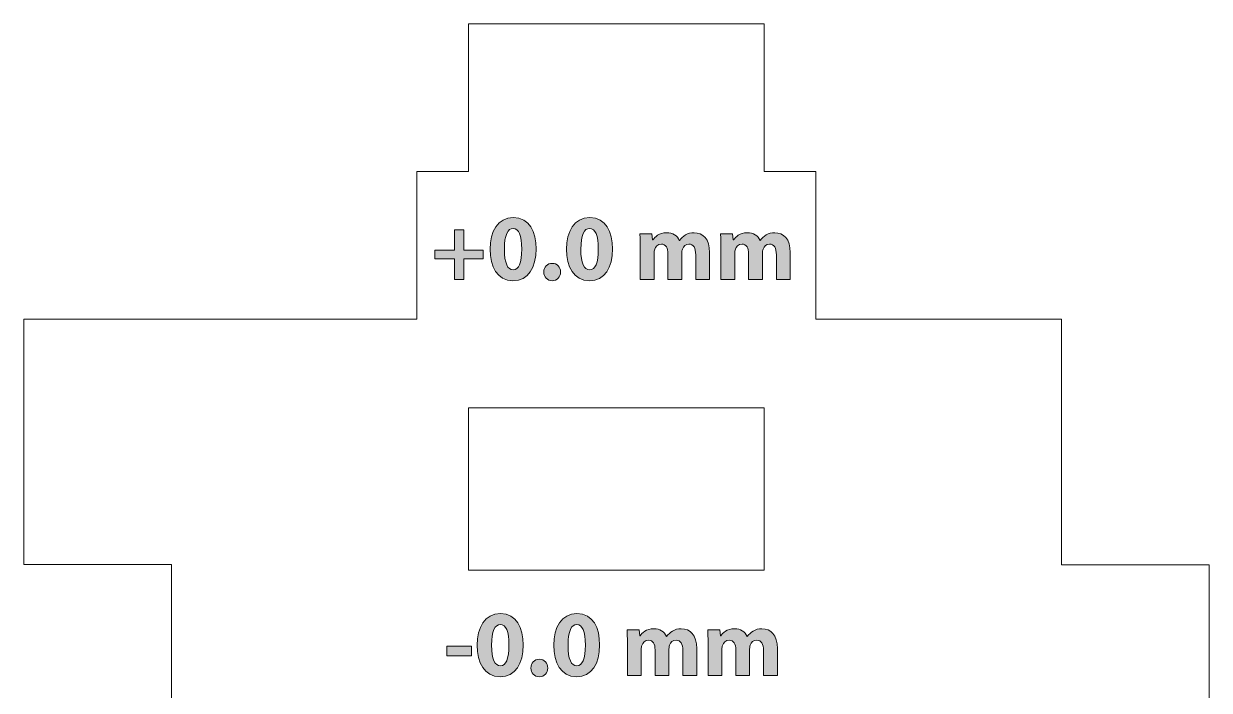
# Model space of a CAD drawing. Header units: inches. Extents: x 0.79 to 6.2, y -4.47 to -0.71.
# Drawn here: x 0.791 to 2.37, y -1.633 to -0.744 of the extents above; entities that cross this region are included whole.
import ezdxf

# ---------------------------------------------------------------- set-up
doc = ezdxf.new("R2010")
doc.units = ezdxf.units.IN
doc.header["$MEASUREMENT"] = 0
doc.layers.add('Layer 1', color=7, linetype='Continuous')

# ---------------------------------------------------------------- blocks, each defined once
blk = doc.blocks.new('block 7')
at = {"layer": 'Layer 1', "color": 7, "lineweight": 5, "true_color": 0xffffff}
for points in [[(1.3834, -1.4728), (1.3834, -1.2562), (1.7771, -1.2562), (1.7771, -1.4728)], [(1.3834, -1.4728), (1.7771, -1.4728)]]:
    blk.add_lwpolyline(points, dxfattribs=at)
blk = doc.blocks.new('block 20')
at = {"layer": 'Layer 1', "true_color": 0xed1f24}
h = blk.add_hatch(color=240, dxfattribs=at)
h.dxf.hatch_style = 2
edge = h.paths.add_edge_path()
edge.add_spline(control_points=[(1.4732, -1.0445), (1.4732, -1.0696), (1.4631, -1.0869), (1.4423, -1.0869), (1.4213, -1.0869), (1.412, -1.068), (1.4119, -1.045), (1.4119, -1.0215), (1.4219, -1.0029), (1.4429, -1.0029), (1.4647, -1.0029), (1.4732, -1.0222), (1.4732, -1.0445)], knot_values=[0, 0, 0, 0, 1, 1, 1, 2, 2, 2, 3, 3, 3, 4, 4, 4, 4], degree=3, periodic=1)
edge = h.paths.add_edge_path()
edge.add_spline(control_points=[(1.431, -1.045), (1.4309, -1.0636), (1.4354, -1.0725), (1.4428, -1.0725), (1.4502, -1.0725), (1.4542, -1.0633), (1.4542, -1.0447), (1.4542, -1.0267), (1.4503, -1.0172), (1.4427, -1.0172), (1.4357, -1.0172), (1.4309, -1.0261), (1.431, -1.045)], knot_values=[0, 0, 0, 0, 1, 1, 1, 2, 2, 2, 3, 3, 3, 4, 4, 4, 4], degree=3, periodic=1)
h = blk.add_hatch(color=240, dxfattribs=at)
h.dxf.hatch_style = 2
edge = h.paths.add_edge_path()
edge.add_spline(control_points=[(1.5751, -1.0445), (1.5751, -1.0696), (1.5649, -1.0869), (1.5442, -1.0869), (1.5232, -1.0869), (1.5139, -1.068), (1.5138, -1.045), (1.5138, -1.0215), (1.5238, -1.0029), (1.5448, -1.0029), (1.5666, -1.0029), (1.5751, -1.0222), (1.5751, -1.0445)], knot_values=[0, 0, 0, 0, 1, 1, 1, 2, 2, 2, 3, 3, 3, 4, 4, 4, 4], degree=3, periodic=1)
edge = h.paths.add_edge_path()
edge.add_spline(control_points=[(1.5329, -1.045), (1.5328, -1.0636), (1.5373, -1.0725), (1.5447, -1.0725), (1.552, -1.0725), (1.5561, -1.0633), (1.5561, -1.0447), (1.5561, -1.0267), (1.5522, -1.0172), (1.5445, -1.0172), (1.5375, -1.0172), (1.5328, -1.0261), (1.5329, -1.045)], knot_values=[0, 0, 0, 0, 1, 1, 1, 2, 2, 2, 3, 3, 3, 4, 4, 4, 4], degree=3, periodic=1)
h = blk.add_hatch(color=240, dxfattribs=at)
h.dxf.hatch_style = 2
h.paths.add_polyline_path([(1.3768, -1.019), (1.3768, -1.0463), (1.4029, -1.0463), (1.4029, -1.058), (1.3768, -1.058), (1.3768, -1.0855), (1.3645, -1.0855), (1.3645, -1.058), (1.3384, -1.058), (1.3384, -1.0463), (1.3645, -1.0463), (1.3645, -1.019)])
h = blk.add_hatch(color=240, dxfattribs=at)
h.dxf.hatch_style = 2
edge = h.paths.add_edge_path()
edge.add_spline(control_points=[(1.612, -1.0439), (1.612, -1.0362), (1.6118, -1.0297), (1.6115, -1.0244), (1.6115, -1.0244), (1.6275, -1.0244), (1.6275, -1.0244), (1.6275, -1.0244), (1.6284, -1.0326), (1.6284, -1.0326), (1.6284, -1.0326), (1.6288, -1.0326), (1.6288, -1.0326), (1.6314, -1.0287), (1.6368, -1.023), (1.6473, -1.023), (1.6552, -1.023), (1.6614, -1.027), (1.6641, -1.0334), (1.6641, -1.0334), (1.6643, -1.0334), (1.6643, -1.0334), (1.6666, -1.0302), (1.6693, -1.0277), (1.6722, -1.026), (1.6756, -1.024), (1.6793, -1.023), (1.6838, -1.023), (1.6956, -1.023), (1.7044, -1.0312), (1.7044, -1.0495), (1.7044, -1.0495), (1.7044, -1.0855), (1.7044, -1.0855), (1.7044, -1.0855), (1.6859, -1.0855), (1.6859, -1.0855), (1.6859, -1.0855), (1.6859, -1.0523), (1.6859, -1.0523), (1.6859, -1.0434), (1.6831, -1.0382), (1.6769, -1.0382), (1.6726, -1.0382), (1.6694, -1.0412), (1.6682, -1.0449), (1.6677, -1.0463), (1.6674, -1.0483), (1.6674, -1.0498), (1.6674, -1.0498), (1.6674, -1.0855), (1.6674, -1.0855), (1.6674, -1.0855), (1.6489, -1.0855), (1.6489, -1.0855), (1.6489, -1.0855), (1.6489, -1.0512), (1.6489, -1.0512), (1.6489, -1.0435), (1.6462, -1.0382), (1.6402, -1.0382), (1.6353, -1.0382), (1.6324, -1.042), (1.6313, -1.0451), (1.6307, -1.0466), (1.6305, -1.0484), (1.6305, -1.0499), (1.6305, -1.0499), (1.6305, -1.0855), (1.6305, -1.0855), (1.6305, -1.0855), (1.612, -1.0855), (1.612, -1.0855), (1.612, -1.0855), (1.612, -1.0439), (1.612, -1.0439)], knot_values=[0, 0, 0, 0, 1, 1, 1, 2, 2, 2, 3, 3, 3, 4, 4, 4, 5, 5, 5, 6, 6, 6, 7, 7, 7, 8, 8, 8, 9, 9, 9, 10, 10, 10, 11, 11, 11, 12, 12, 12, 13, 13, 13, 14, 14, 14, 15, 15, 15, 16, 16, 16, 17, 17, 17, 18, 18, 18, 19, 19, 19, 20, 20, 20, 21, 21, 21, 22, 22, 22, 23, 23, 23, 24, 24, 24, 25, 25, 25, 25], degree=3, periodic=1)
h = blk.add_hatch(color=240, dxfattribs=at)
h.dxf.hatch_style = 2
edge = h.paths.add_edge_path()
edge.add_spline(control_points=[(1.7195, -1.0439), (1.7195, -1.0362), (1.7193, -1.0297), (1.719, -1.0244), (1.719, -1.0244), (1.735, -1.0244), (1.735, -1.0244), (1.735, -1.0244), (1.7359, -1.0326), (1.7359, -1.0326), (1.7359, -1.0326), (1.7363, -1.0326), (1.7363, -1.0326), (1.7389, -1.0287), (1.7443, -1.023), (1.7548, -1.023), (1.7627, -1.023), (1.7689, -1.027), (1.7716, -1.0334), (1.7716, -1.0334), (1.7718, -1.0334), (1.7718, -1.0334), (1.774, -1.0302), (1.7768, -1.0277), (1.7797, -1.026), (1.7831, -1.024), (1.7868, -1.023), (1.7913, -1.023), (1.8031, -1.023), (1.8119, -1.0312), (1.8119, -1.0495), (1.8119, -1.0495), (1.8119, -1.0855), (1.8119, -1.0855), (1.8119, -1.0855), (1.7934, -1.0855), (1.7934, -1.0855), (1.7934, -1.0855), (1.7934, -1.0523), (1.7934, -1.0523), (1.7934, -1.0434), (1.7906, -1.0382), (1.7844, -1.0382), (1.78, -1.0382), (1.7769, -1.0412), (1.7757, -1.0449), (1.7752, -1.0463), (1.7749, -1.0483), (1.7749, -1.0498), (1.7749, -1.0498), (1.7749, -1.0855), (1.7749, -1.0855), (1.7749, -1.0855), (1.7564, -1.0855), (1.7564, -1.0855), (1.7564, -1.0855), (1.7564, -1.0512), (1.7564, -1.0512), (1.7564, -1.0435), (1.7537, -1.0382), (1.7477, -1.0382), (1.7428, -1.0382), (1.7399, -1.042), (1.7388, -1.0451), (1.7382, -1.0466), (1.738, -1.0484), (1.738, -1.0499), (1.738, -1.0499), (1.738, -1.0855), (1.738, -1.0855), (1.738, -1.0855), (1.7195, -1.0855), (1.7195, -1.0855), (1.7195, -1.0855), (1.7195, -1.0439), (1.7195, -1.0439)], knot_values=[0, 0, 0, 0, 1, 1, 1, 2, 2, 2, 3, 3, 3, 4, 4, 4, 5, 5, 5, 6, 6, 6, 7, 7, 7, 8, 8, 8, 9, 9, 9, 10, 10, 10, 11, 11, 11, 12, 12, 12, 13, 13, 13, 14, 14, 14, 15, 15, 15, 16, 16, 16, 17, 17, 17, 18, 18, 18, 19, 19, 19, 20, 20, 20, 21, 21, 21, 22, 22, 22, 23, 23, 23, 24, 24, 24, 25, 25, 25, 25], degree=3, periodic=1)
h = blk.add_hatch(color=240, dxfattribs=at)
h.dxf.hatch_style = 2
edge = h.paths.add_edge_path()
edge.add_spline(control_points=[(1.4835, -1.0754), (1.4835, -1.0686), (1.4882, -1.0638), (1.4948, -1.0638), (1.5014, -1.0638), (1.5059, -1.0685), (1.5059, -1.0754), (1.5059, -1.082), (1.5014, -1.0869), (1.4947, -1.0869), (1.4882, -1.0869), (1.4835, -1.082), (1.4835, -1.0754)], knot_values=[0, 0, 0, 0, 1, 1, 1, 2, 2, 2, 3, 3, 3, 4, 4, 4, 4], degree=3, periodic=1)
at = {"layer": 'Layer 1', "lineweight": 0}
blk.add_lwpolyline([(1.3768, -1.019), (1.3768, -1.0463), (1.4029, -1.0463), (1.4029, -1.058), (1.3768, -1.058), (1.3768, -1.0855), (1.3645, -1.0855), (1.3645, -1.058), (1.3384, -1.058), (1.3384, -1.0463), (1.3645, -1.0463), (1.3645, -1.019), (1.3768, -1.019)], dxfattribs=at)
for points, knots in [([(1.4732, -1.0445), (1.4732, -1.0696), (1.4631, -1.0869), (1.4423, -1.0869), (1.4213, -1.0869), (1.412, -1.068), (1.4119, -1.045), (1.4119, -1.0215), (1.4219, -1.0029), (1.4429, -1.0029), (1.4647, -1.0029), (1.4732, -1.0222), (1.4732, -1.0445)], [0, 0, 0, 0, 1, 1, 1, 2, 2, 2, 3, 3, 3, 4, 4, 4, 4]), ([(1.5751, -1.0445), (1.5751, -1.0696), (1.5649, -1.0869), (1.5442, -1.0869), (1.5232, -1.0869), (1.5139, -1.068), (1.5138, -1.045), (1.5138, -1.0215), (1.5238, -1.0029), (1.5448, -1.0029), (1.5666, -1.0029), (1.5751, -1.0222), (1.5751, -1.0445)], [0, 0, 0, 0, 1, 1, 1, 2, 2, 2, 3, 3, 3, 4, 4, 4, 4]), ([(1.431, -1.045), (1.4309, -1.0636), (1.4354, -1.0725), (1.4428, -1.0725), (1.4502, -1.0725), (1.4542, -1.0633), (1.4542, -1.0447), (1.4542, -1.0267), (1.4503, -1.0172), (1.4427, -1.0172), (1.4357, -1.0172), (1.4309, -1.0261), (1.431, -1.045)], [0, 0, 0, 0, 1, 1, 1, 2, 2, 2, 3, 3, 3, 4, 4, 4, 4]), ([(1.5329, -1.045), (1.5328, -1.0636), (1.5373, -1.0725), (1.5447, -1.0725), (1.552, -1.0725), (1.5561, -1.0633), (1.5561, -1.0447), (1.5561, -1.0267), (1.5522, -1.0172), (1.5445, -1.0172), (1.5375, -1.0172), (1.5328, -1.0261), (1.5329, -1.045)], [0, 0, 0, 0, 1, 1, 1, 2, 2, 2, 3, 3, 3, 4, 4, 4, 4]), ([(1.612, -1.0439), (1.612, -1.0362), (1.6118, -1.0297), (1.6115, -1.0244), (1.6115, -1.0244), (1.6275, -1.0244), (1.6275, -1.0244), (1.6275, -1.0244), (1.6284, -1.0326), (1.6284, -1.0326), (1.6284, -1.0326), (1.6288, -1.0326), (1.6288, -1.0326), (1.6314, -1.0287), (1.6368, -1.023), (1.6473, -1.023), (1.6552, -1.023), (1.6614, -1.027), (1.6641, -1.0334), (1.6641, -1.0334), (1.6643, -1.0334), (1.6643, -1.0334), (1.6666, -1.0302), (1.6693, -1.0277), (1.6722, -1.026), (1.6756, -1.024), (1.6793, -1.023), (1.6838, -1.023), (1.6956, -1.023), (1.7044, -1.0312), (1.7044, -1.0495), (1.7044, -1.0495), (1.7044, -1.0855), (1.7044, -1.0855), (1.7044, -1.0855), (1.6859, -1.0855), (1.6859, -1.0855), (1.6859, -1.0855), (1.6859, -1.0523), (1.6859, -1.0523), (1.6859, -1.0434), (1.6831, -1.0382), (1.6769, -1.0382), (1.6726, -1.0382), (1.6694, -1.0412), (1.6682, -1.0449), (1.6677, -1.0463), (1.6674, -1.0483), (1.6674, -1.0498), (1.6674, -1.0498), (1.6674, -1.0855), (1.6674, -1.0855), (1.6674, -1.0855), (1.6489, -1.0855), (1.6489, -1.0855), (1.6489, -1.0855), (1.6489, -1.0512), (1.6489, -1.0512), (1.6489, -1.0435), (1.6462, -1.0382), (1.6402, -1.0382), (1.6353, -1.0382), (1.6324, -1.042), (1.6313, -1.0451), (1.6307, -1.0466), (1.6305, -1.0484), (1.6305, -1.0499), (1.6305, -1.0499), (1.6305, -1.0855), (1.6305, -1.0855), (1.6305, -1.0855), (1.612, -1.0855), (1.612, -1.0855), (1.612, -1.0855), (1.612, -1.0439), (1.612, -1.0439)], [0, 0, 0, 0, 1, 1, 1, 2, 2, 2, 3, 3, 3, 4, 4, 4, 5, 5, 5, 6, 6, 6, 7, 7, 7, 8, 8, 8, 9, 9, 9, 10, 10, 10, 11, 11, 11, 12, 12, 12, 13, 13, 13, 14, 14, 14, 15, 15, 15, 16, 16, 16, 17, 17, 17, 18, 18, 18, 19, 19, 19, 20, 20, 20, 21, 21, 21, 22, 22, 22, 23, 23, 23, 24, 24, 24, 25, 25, 25, 25]), ([(1.7195, -1.0439), (1.7195, -1.0362), (1.7193, -1.0297), (1.719, -1.0244), (1.719, -1.0244), (1.735, -1.0244), (1.735, -1.0244), (1.735, -1.0244), (1.7359, -1.0326), (1.7359, -1.0326), (1.7359, -1.0326), (1.7363, -1.0326), (1.7363, -1.0326), (1.7389, -1.0287), (1.7443, -1.023), (1.7548, -1.023), (1.7627, -1.023), (1.7689, -1.027), (1.7716, -1.0334), (1.7716, -1.0334), (1.7718, -1.0334), (1.7718, -1.0334), (1.774, -1.0302), (1.7768, -1.0277), (1.7797, -1.026), (1.7831, -1.024), (1.7868, -1.023), (1.7913, -1.023), (1.8031, -1.023), (1.8119, -1.0312), (1.8119, -1.0495), (1.8119, -1.0495), (1.8119, -1.0855), (1.8119, -1.0855), (1.8119, -1.0855), (1.7934, -1.0855), (1.7934, -1.0855), (1.7934, -1.0855), (1.7934, -1.0523), (1.7934, -1.0523), (1.7934, -1.0434), (1.7906, -1.0382), (1.7844, -1.0382), (1.78, -1.0382), (1.7769, -1.0412), (1.7757, -1.0449), (1.7752, -1.0463), (1.7749, -1.0483), (1.7749, -1.0498), (1.7749, -1.0498), (1.7749, -1.0855), (1.7749, -1.0855), (1.7749, -1.0855), (1.7564, -1.0855), (1.7564, -1.0855), (1.7564, -1.0855), (1.7564, -1.0512), (1.7564, -1.0512), (1.7564, -1.0435), (1.7537, -1.0382), (1.7477, -1.0382), (1.7428, -1.0382), (1.7399, -1.042), (1.7388, -1.0451), (1.7382, -1.0466), (1.738, -1.0484), (1.738, -1.0499), (1.738, -1.0499), (1.738, -1.0855), (1.738, -1.0855), (1.738, -1.0855), (1.7195, -1.0855), (1.7195, -1.0855), (1.7195, -1.0855), (1.7195, -1.0439), (1.7195, -1.0439)], [0, 0, 0, 0, 1, 1, 1, 2, 2, 2, 3, 3, 3, 4, 4, 4, 5, 5, 5, 6, 6, 6, 7, 7, 7, 8, 8, 8, 9, 9, 9, 10, 10, 10, 11, 11, 11, 12, 12, 12, 13, 13, 13, 14, 14, 14, 15, 15, 15, 16, 16, 16, 17, 17, 17, 18, 18, 18, 19, 19, 19, 20, 20, 20, 21, 21, 21, 22, 22, 22, 23, 23, 23, 24, 24, 24, 25, 25, 25, 25]), ([(1.4835, -1.0754), (1.4835, -1.0686), (1.4882, -1.0638), (1.4948, -1.0638), (1.5014, -1.0638), (1.5059, -1.0685), (1.5059, -1.0754), (1.5059, -1.082), (1.5014, -1.0869), (1.4947, -1.0869), (1.4882, -1.0869), (1.4835, -1.082), (1.4835, -1.0754)], [0, 0, 0, 0, 1, 1, 1, 2, 2, 2, 3, 3, 3, 4, 4, 4, 4])]:
    blk.add_open_spline(points, degree=3, knots=knots, dxfattribs=at)
blk = doc.blocks.new('block 21')
at = {"layer": 'Layer 1', "true_color": 0xed1f24}
h = blk.add_hatch(color=240, dxfattribs=at)
h.dxf.hatch_style = 2
edge = h.paths.add_edge_path()
edge.add_spline(control_points=[(1.456, -1.5723), (1.456, -1.5974), (1.4459, -1.6147), (1.4252, -1.6147), (1.4042, -1.6147), (1.3949, -1.5958), (1.3948, -1.5728), (1.3948, -1.5493), (1.4048, -1.5306), (1.4258, -1.5306), (1.4476, -1.5306), (1.456, -1.55), (1.456, -1.5723)], knot_values=[0, 0, 0, 0, 1, 1, 1, 2, 2, 2, 3, 3, 3, 4, 4, 4, 4], degree=3, periodic=1)
edge = h.paths.add_edge_path()
edge.add_spline(control_points=[(1.4139, -1.5728), (1.4138, -1.5914), (1.4183, -1.6003), (1.4257, -1.6003), (1.433, -1.6003), (1.437, -1.591), (1.437, -1.5725), (1.437, -1.5545), (1.4332, -1.545), (1.4255, -1.545), (1.4185, -1.545), (1.4138, -1.5539), (1.4139, -1.5728)], knot_values=[0, 0, 0, 0, 1, 1, 1, 2, 2, 2, 3, 3, 3, 4, 4, 4, 4], degree=3, periodic=1)
h = blk.add_hatch(color=240, dxfattribs=at)
h.dxf.hatch_style = 2
edge = h.paths.add_edge_path()
edge.add_spline(control_points=[(1.5579, -1.5723), (1.5579, -1.5974), (1.5478, -1.6147), (1.527, -1.6147), (1.506, -1.6147), (1.4968, -1.5958), (1.4967, -1.5728), (1.4967, -1.5493), (1.5067, -1.5306), (1.5277, -1.5306), (1.5494, -1.5306), (1.5579, -1.55), (1.5579, -1.5723)], knot_values=[0, 0, 0, 0, 1, 1, 1, 2, 2, 2, 3, 3, 3, 4, 4, 4, 4], degree=3, periodic=1)
edge = h.paths.add_edge_path()
edge.add_spline(control_points=[(1.5158, -1.5728), (1.5157, -1.5914), (1.5202, -1.6003), (1.5275, -1.6003), (1.5349, -1.6003), (1.5389, -1.591), (1.5389, -1.5725), (1.5389, -1.5545), (1.535, -1.545), (1.5274, -1.545), (1.5204, -1.545), (1.5157, -1.5539), (1.5158, -1.5728)], knot_values=[0, 0, 0, 0, 1, 1, 1, 2, 2, 2, 3, 3, 3, 4, 4, 4, 4], degree=3, periodic=1)
h = blk.add_hatch(color=240, dxfattribs=at)
h.dxf.hatch_style = 2
edge = h.paths.add_edge_path()
edge.add_spline(control_points=[(1.5949, -1.5716), (1.5949, -1.564), (1.5947, -1.5575), (1.5944, -1.5521), (1.5944, -1.5521), (1.6104, -1.5521), (1.6104, -1.5521), (1.6104, -1.5521), (1.6113, -1.5604), (1.6113, -1.5604), (1.6113, -1.5604), (1.6117, -1.5604), (1.6117, -1.5604), (1.6143, -1.5565), (1.6197, -1.5508), (1.6302, -1.5508), (1.638, -1.5508), (1.6443, -1.5548), (1.6469, -1.5612), (1.6469, -1.5612), (1.6472, -1.5612), (1.6472, -1.5612), (1.6494, -1.558), (1.6522, -1.5555), (1.655, -1.5538), (1.6584, -1.5518), (1.6622, -1.5508), (1.6667, -1.5508), (1.6784, -1.5508), (1.6873, -1.559), (1.6873, -1.5773), (1.6873, -1.5773), (1.6873, -1.6133), (1.6873, -1.6133), (1.6873, -1.6133), (1.6688, -1.6133), (1.6688, -1.6133), (1.6688, -1.6133), (1.6688, -1.58), (1.6688, -1.58), (1.6688, -1.5712), (1.6659, -1.566), (1.6598, -1.566), (1.6554, -1.566), (1.6523, -1.569), (1.651, -1.5727), (1.6505, -1.574), (1.6503, -1.576), (1.6503, -1.5775), (1.6503, -1.5775), (1.6503, -1.6133), (1.6503, -1.6133), (1.6503, -1.6133), (1.6318, -1.6133), (1.6318, -1.6133), (1.6318, -1.6133), (1.6318, -1.579), (1.6318, -1.579), (1.6318, -1.5713), (1.629, -1.566), (1.623, -1.566), (1.6182, -1.566), (1.6153, -1.5698), (1.6142, -1.5729), (1.6135, -1.5744), (1.6134, -1.5762), (1.6134, -1.5777), (1.6134, -1.5777), (1.6134, -1.6133), (1.6134, -1.6133), (1.6134, -1.6133), (1.5949, -1.6133), (1.5949, -1.6133), (1.5949, -1.6133), (1.5949, -1.5716), (1.5949, -1.5716)], knot_values=[0, 0, 0, 0, 1, 1, 1, 2, 2, 2, 3, 3, 3, 4, 4, 4, 5, 5, 5, 6, 6, 6, 7, 7, 7, 8, 8, 8, 9, 9, 9, 10, 10, 10, 11, 11, 11, 12, 12, 12, 13, 13, 13, 14, 14, 14, 15, 15, 15, 16, 16, 16, 17, 17, 17, 18, 18, 18, 19, 19, 19, 20, 20, 20, 21, 21, 21, 22, 22, 22, 23, 23, 23, 24, 24, 24, 25, 25, 25, 25], degree=3, periodic=1)
h = blk.add_hatch(color=240, dxfattribs=at)
h.dxf.hatch_style = 2
edge = h.paths.add_edge_path()
edge.add_spline(control_points=[(1.7024, -1.5716), (1.7024, -1.564), (1.7022, -1.5575), (1.7019, -1.5521), (1.7019, -1.5521), (1.7179, -1.5521), (1.7179, -1.5521), (1.7179, -1.5521), (1.7188, -1.5604), (1.7188, -1.5604), (1.7188, -1.5604), (1.7192, -1.5604), (1.7192, -1.5604), (1.7218, -1.5565), (1.7272, -1.5508), (1.7377, -1.5508), (1.7455, -1.5508), (1.7518, -1.5548), (1.7544, -1.5612), (1.7544, -1.5612), (1.7547, -1.5612), (1.7547, -1.5612), (1.7569, -1.558), (1.7597, -1.5555), (1.7625, -1.5538), (1.7659, -1.5518), (1.7697, -1.5508), (1.7742, -1.5508), (1.7859, -1.5508), (1.7948, -1.559), (1.7948, -1.5773), (1.7948, -1.5773), (1.7948, -1.6133), (1.7948, -1.6133), (1.7948, -1.6133), (1.7763, -1.6133), (1.7763, -1.6133), (1.7763, -1.6133), (1.7763, -1.58), (1.7763, -1.58), (1.7763, -1.5712), (1.7734, -1.566), (1.7673, -1.566), (1.7629, -1.566), (1.7598, -1.569), (1.7585, -1.5727), (1.758, -1.574), (1.7578, -1.576), (1.7578, -1.5775), (1.7578, -1.5775), (1.7578, -1.6133), (1.7578, -1.6133), (1.7578, -1.6133), (1.7393, -1.6133), (1.7393, -1.6133), (1.7393, -1.6133), (1.7393, -1.579), (1.7393, -1.579), (1.7393, -1.5713), (1.7365, -1.566), (1.7305, -1.566), (1.7257, -1.566), (1.7228, -1.5698), (1.7217, -1.5729), (1.721, -1.5744), (1.7209, -1.5762), (1.7209, -1.5777), (1.7209, -1.5777), (1.7209, -1.6133), (1.7209, -1.6133), (1.7209, -1.6133), (1.7024, -1.6133), (1.7024, -1.6133), (1.7024, -1.6133), (1.7024, -1.5716), (1.7024, -1.5716)], knot_values=[0, 0, 0, 0, 1, 1, 1, 2, 2, 2, 3, 3, 3, 4, 4, 4, 5, 5, 5, 6, 6, 6, 7, 7, 7, 8, 8, 8, 9, 9, 9, 10, 10, 10, 11, 11, 11, 12, 12, 12, 13, 13, 13, 14, 14, 14, 15, 15, 15, 16, 16, 16, 17, 17, 17, 18, 18, 18, 19, 19, 19, 20, 20, 20, 21, 21, 21, 22, 22, 22, 23, 23, 23, 24, 24, 24, 25, 25, 25, 25], degree=3, periodic=1)
h = blk.add_hatch(color=240, dxfattribs=at)
h.dxf.hatch_style = 2
h.paths.add_polyline_path([(1.387, -1.5742), (1.387, -1.5868), (1.3543, -1.5868), (1.3543, -1.5742)])
h = blk.add_hatch(color=240, dxfattribs=at)
h.dxf.hatch_style = 2
edge = h.paths.add_edge_path()
edge.add_spline(control_points=[(1.4664, -1.6032), (1.4664, -1.5964), (1.471, -1.5915), (1.4777, -1.5915), (1.4843, -1.5915), (1.4888, -1.5963), (1.4888, -1.6032), (1.4888, -1.6098), (1.4843, -1.6147), (1.4775, -1.6147), (1.471, -1.6147), (1.4664, -1.6098), (1.4664, -1.6032)], knot_values=[0, 0, 0, 0, 1, 1, 1, 2, 2, 2, 3, 3, 3, 4, 4, 4, 4], degree=3, periodic=1)
at = {"layer": 'Layer 1', "lineweight": 0}
blk.add_lwpolyline([(1.387, -1.5742), (1.387, -1.5868), (1.3543, -1.5868), (1.3543, -1.5742), (1.387, -1.5742)], dxfattribs=at)
for points, knots in [([(1.456, -1.5723), (1.456, -1.5974), (1.4459, -1.6147), (1.4252, -1.6147), (1.4042, -1.6147), (1.3949, -1.5958), (1.3948, -1.5728), (1.3948, -1.5493), (1.4048, -1.5306), (1.4258, -1.5306), (1.4476, -1.5306), (1.456, -1.55), (1.456, -1.5723)], [0, 0, 0, 0, 1, 1, 1, 2, 2, 2, 3, 3, 3, 4, 4, 4, 4]), ([(1.5579, -1.5723), (1.5579, -1.5974), (1.5478, -1.6147), (1.527, -1.6147), (1.506, -1.6147), (1.4968, -1.5958), (1.4967, -1.5728), (1.4967, -1.5493), (1.5067, -1.5306), (1.5277, -1.5306), (1.5494, -1.5306), (1.5579, -1.55), (1.5579, -1.5723)], [0, 0, 0, 0, 1, 1, 1, 2, 2, 2, 3, 3, 3, 4, 4, 4, 4]), ([(1.4139, -1.5728), (1.4138, -1.5914), (1.4183, -1.6003), (1.4257, -1.6003), (1.433, -1.6003), (1.437, -1.591), (1.437, -1.5725), (1.437, -1.5545), (1.4332, -1.545), (1.4255, -1.545), (1.4185, -1.545), (1.4138, -1.5539), (1.4139, -1.5728)], [0, 0, 0, 0, 1, 1, 1, 2, 2, 2, 3, 3, 3, 4, 4, 4, 4]), ([(1.5158, -1.5728), (1.5157, -1.5914), (1.5202, -1.6003), (1.5275, -1.6003), (1.5349, -1.6003), (1.5389, -1.591), (1.5389, -1.5725), (1.5389, -1.5545), (1.535, -1.545), (1.5274, -1.545), (1.5204, -1.545), (1.5157, -1.5539), (1.5158, -1.5728)], [0, 0, 0, 0, 1, 1, 1, 2, 2, 2, 3, 3, 3, 4, 4, 4, 4]), ([(1.5949, -1.5716), (1.5949, -1.564), (1.5947, -1.5575), (1.5944, -1.5521), (1.5944, -1.5521), (1.6104, -1.5521), (1.6104, -1.5521), (1.6104, -1.5521), (1.6113, -1.5604), (1.6113, -1.5604), (1.6113, -1.5604), (1.6117, -1.5604), (1.6117, -1.5604), (1.6143, -1.5565), (1.6197, -1.5508), (1.6302, -1.5508), (1.638, -1.5508), (1.6443, -1.5548), (1.6469, -1.5612), (1.6469, -1.5612), (1.6472, -1.5612), (1.6472, -1.5612), (1.6494, -1.558), (1.6522, -1.5555), (1.655, -1.5538), (1.6584, -1.5518), (1.6622, -1.5508), (1.6667, -1.5508), (1.6784, -1.5508), (1.6873, -1.559), (1.6873, -1.5773), (1.6873, -1.5773), (1.6873, -1.6133), (1.6873, -1.6133), (1.6873, -1.6133), (1.6688, -1.6133), (1.6688, -1.6133), (1.6688, -1.6133), (1.6688, -1.58), (1.6688, -1.58), (1.6688, -1.5712), (1.6659, -1.566), (1.6598, -1.566), (1.6554, -1.566), (1.6523, -1.569), (1.651, -1.5727), (1.6505, -1.574), (1.6503, -1.576), (1.6503, -1.5775), (1.6503, -1.5775), (1.6503, -1.6133), (1.6503, -1.6133), (1.6503, -1.6133), (1.6318, -1.6133), (1.6318, -1.6133), (1.6318, -1.6133), (1.6318, -1.579), (1.6318, -1.579), (1.6318, -1.5713), (1.629, -1.566), (1.623, -1.566), (1.6182, -1.566), (1.6153, -1.5698), (1.6142, -1.5729), (1.6135, -1.5744), (1.6134, -1.5762), (1.6134, -1.5777), (1.6134, -1.5777), (1.6134, -1.6133), (1.6134, -1.6133), (1.6134, -1.6133), (1.5949, -1.6133), (1.5949, -1.6133), (1.5949, -1.6133), (1.5949, -1.5716), (1.5949, -1.5716)], [0, 0, 0, 0, 1, 1, 1, 2, 2, 2, 3, 3, 3, 4, 4, 4, 5, 5, 5, 6, 6, 6, 7, 7, 7, 8, 8, 8, 9, 9, 9, 10, 10, 10, 11, 11, 11, 12, 12, 12, 13, 13, 13, 14, 14, 14, 15, 15, 15, 16, 16, 16, 17, 17, 17, 18, 18, 18, 19, 19, 19, 20, 20, 20, 21, 21, 21, 22, 22, 22, 23, 23, 23, 24, 24, 24, 25, 25, 25, 25]), ([(1.7024, -1.5716), (1.7024, -1.564), (1.7022, -1.5575), (1.7019, -1.5521), (1.7019, -1.5521), (1.7179, -1.5521), (1.7179, -1.5521), (1.7179, -1.5521), (1.7188, -1.5604), (1.7188, -1.5604), (1.7188, -1.5604), (1.7192, -1.5604), (1.7192, -1.5604), (1.7218, -1.5565), (1.7272, -1.5508), (1.7377, -1.5508), (1.7455, -1.5508), (1.7518, -1.5548), (1.7544, -1.5612), (1.7544, -1.5612), (1.7547, -1.5612), (1.7547, -1.5612), (1.7569, -1.558), (1.7597, -1.5555), (1.7625, -1.5538), (1.7659, -1.5518), (1.7697, -1.5508), (1.7742, -1.5508), (1.7859, -1.5508), (1.7948, -1.559), (1.7948, -1.5773), (1.7948, -1.5773), (1.7948, -1.6133), (1.7948, -1.6133), (1.7948, -1.6133), (1.7763, -1.6133), (1.7763, -1.6133), (1.7763, -1.6133), (1.7763, -1.58), (1.7763, -1.58), (1.7763, -1.5712), (1.7734, -1.566), (1.7673, -1.566), (1.7629, -1.566), (1.7598, -1.569), (1.7585, -1.5727), (1.758, -1.574), (1.7578, -1.576), (1.7578, -1.5775), (1.7578, -1.5775), (1.7578, -1.6133), (1.7578, -1.6133), (1.7578, -1.6133), (1.7393, -1.6133), (1.7393, -1.6133), (1.7393, -1.6133), (1.7393, -1.579), (1.7393, -1.579), (1.7393, -1.5713), (1.7365, -1.566), (1.7305, -1.566), (1.7257, -1.566), (1.7228, -1.5698), (1.7217, -1.5729), (1.721, -1.5744), (1.7209, -1.5762), (1.7209, -1.5777), (1.7209, -1.5777), (1.7209, -1.6133), (1.7209, -1.6133), (1.7209, -1.6133), (1.7024, -1.6133), (1.7024, -1.6133), (1.7024, -1.6133), (1.7024, -1.5716), (1.7024, -1.5716)], [0, 0, 0, 0, 1, 1, 1, 2, 2, 2, 3, 3, 3, 4, 4, 4, 5, 5, 5, 6, 6, 6, 7, 7, 7, 8, 8, 8, 9, 9, 9, 10, 10, 10, 11, 11, 11, 12, 12, 12, 13, 13, 13, 14, 14, 14, 15, 15, 15, 16, 16, 16, 17, 17, 17, 18, 18, 18, 19, 19, 19, 20, 20, 20, 21, 21, 21, 22, 22, 22, 23, 23, 23, 24, 24, 24, 25, 25, 25, 25]), ([(1.4664, -1.6032), (1.4664, -1.5964), (1.471, -1.5915), (1.4777, -1.5915), (1.4843, -1.5915), (1.4888, -1.5963), (1.4888, -1.6032), (1.4888, -1.6098), (1.4843, -1.6147), (1.4775, -1.6147), (1.471, -1.6147), (1.4664, -1.6098), (1.4664, -1.6032)], [0, 0, 0, 0, 1, 1, 1, 2, 2, 2, 3, 3, 3, 4, 4, 4, 4])]:
    blk.add_open_spline(points, degree=3, knots=knots, dxfattribs=at)
blk = doc.blocks.new('block 19')
at = {"layer": 'Layer 1'}
for name in ['block 20', 'block 21']:
    blk.add_blockref(name, (0, 0), dxfattribs=at)
blk = doc.blocks.new('block 2')
at = {"layer": 'Layer 1', "color": 7, "lineweight": 5, "true_color": 0xffffff}
for points in [[(1.3834, -0.9413), (1.3834, -0.7444), (1.7771, -0.7444), (1.7771, -0.9413)], [(1.3834, -0.9413), (1.3145, -0.9413)], [(1.3145, -0.9413), (1.3145, -1.1381)], [(1.8461, -0.9413), (1.7771, -0.9413)], [(1.8461, -0.9413), (1.8461, -1.1381)], [(0.7905, -1.1381), (1.3145, -1.1381)], [(0.7905, -1.1381), (0.7905, -1.4653)], [(1.8462, -1.1381), (2.1734, -1.1381)], [(2.1734, -1.4655), (2.1734, -1.1381)], [(0.7905, -1.4653), (0.9873, -1.4653)], [(0.9873, -1.4653), (0.9873, -1.9969)], [(2.3702, -1.4655), (2.1734, -1.4655)], [(2.3702, -1.997), (2.3702, -1.4655)]]:
    blk.add_lwpolyline(points, dxfattribs=at)
at = {"layer": 'Layer 1'}
for name in ['block 19', 'block 7']:
    blk.add_blockref(name, (0, 0), dxfattribs=at)

msp = doc.modelspace()

# ---------------------------------------------------------------- block references
at = {"layer": 'Layer 1'}
msp.add_blockref('block 2', (0, 0), dxfattribs=at)

doc.saveas('drawing.dxf')
